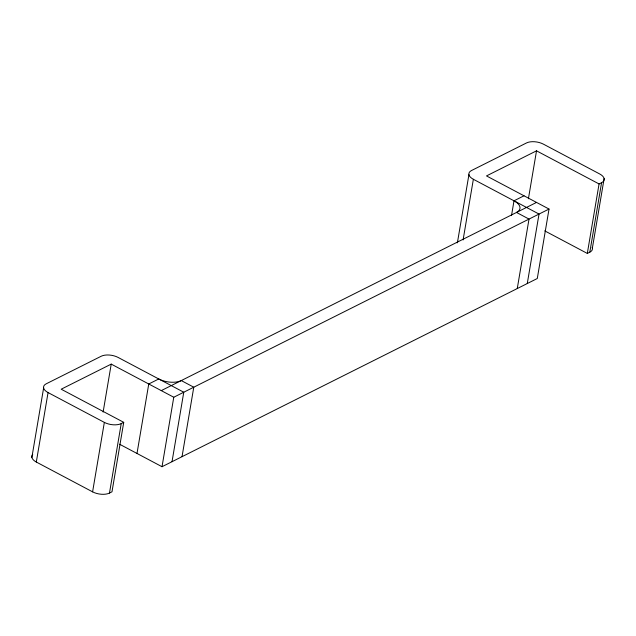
<?xml version="1.0" encoding="UTF-8"?>
<svg xmlns="http://www.w3.org/2000/svg" width="636" height="636" viewBox="0 0 636 636"><rect width="100%" height="100%" fill="white"/><g stroke="black" fill="none" stroke-linecap="round" stroke-linejoin="round"><path stroke-width="0.95" d="M31.872 457.419L43.622 387.952M463.095 239.939L473.359 179.28A12.14 5.978 9.6 0 1 471.483 170.543L526.521 142.941A12.14 5.978 9.6 0 1 543.406 144.149L599.692 173.962A12.14 5.978 9.6 0 1 601.569 182.699L599.064 183.947L536.522 150.827L486.492 175.918L549.027 209.045L173.771 397.238L111.228 364.11L61.191 389.208L123.734 422.336L111.984 491.803L109.479 493.059A12.14 5.978 9.6 0 1 92.594 491.851L36.308 462.038L48.058 392.571A12.14 5.978 9.6 0 1 46.182 383.834L101.219 356.232A12.14 5.978 9.6 0 1 118.105 357.44L183.772 392.221L172.022 461.688M103.119 412.056L111.228 364.11M92.594 491.851L104.344 422.383L48.058 392.571M109.479 493.059L121.23 423.584L123.734 422.336M137.002 453.46L148.752 383.993L158.762 378.969A16.186 7.974 9.6 0 0 181.276 380.574L193.781 387.205L182.031 456.672M119.552 444.214L162.021 466.713L173.771 397.238M457.499 242.205L468.923 174.661M511.511 215.572L514.007 200.809L524.016 195.793M528.413 198.766L536.522 150.827M517.267 288.545L529.017 219.078L516.512 212.456A16.186 7.974 9.6 0 0 514.007 200.809M527.276 283.529L539.026 214.062L473.359 179.28M549.027 209.045L537.285 278.512L162.021 466.713M544.75 230.876L587.314 253.422L599.064 183.947M587.314 253.422L589.818 252.166L601.569 182.699M592.378 248.048L604.128 178.581M161.258 390.615L536.522 202.415M592.18 247.404A12.14 5.978 9.6 0 1 589.818 252.166M121.23 423.584A12.14 5.978 9.6 0 1 104.344 422.383M457.149 242.88A12.14 5.978 9.6 0 1 458.023 241.243M36.308 462.038A12.14 5.978 9.6 0 1 32.73 454.533"/></g></svg>
